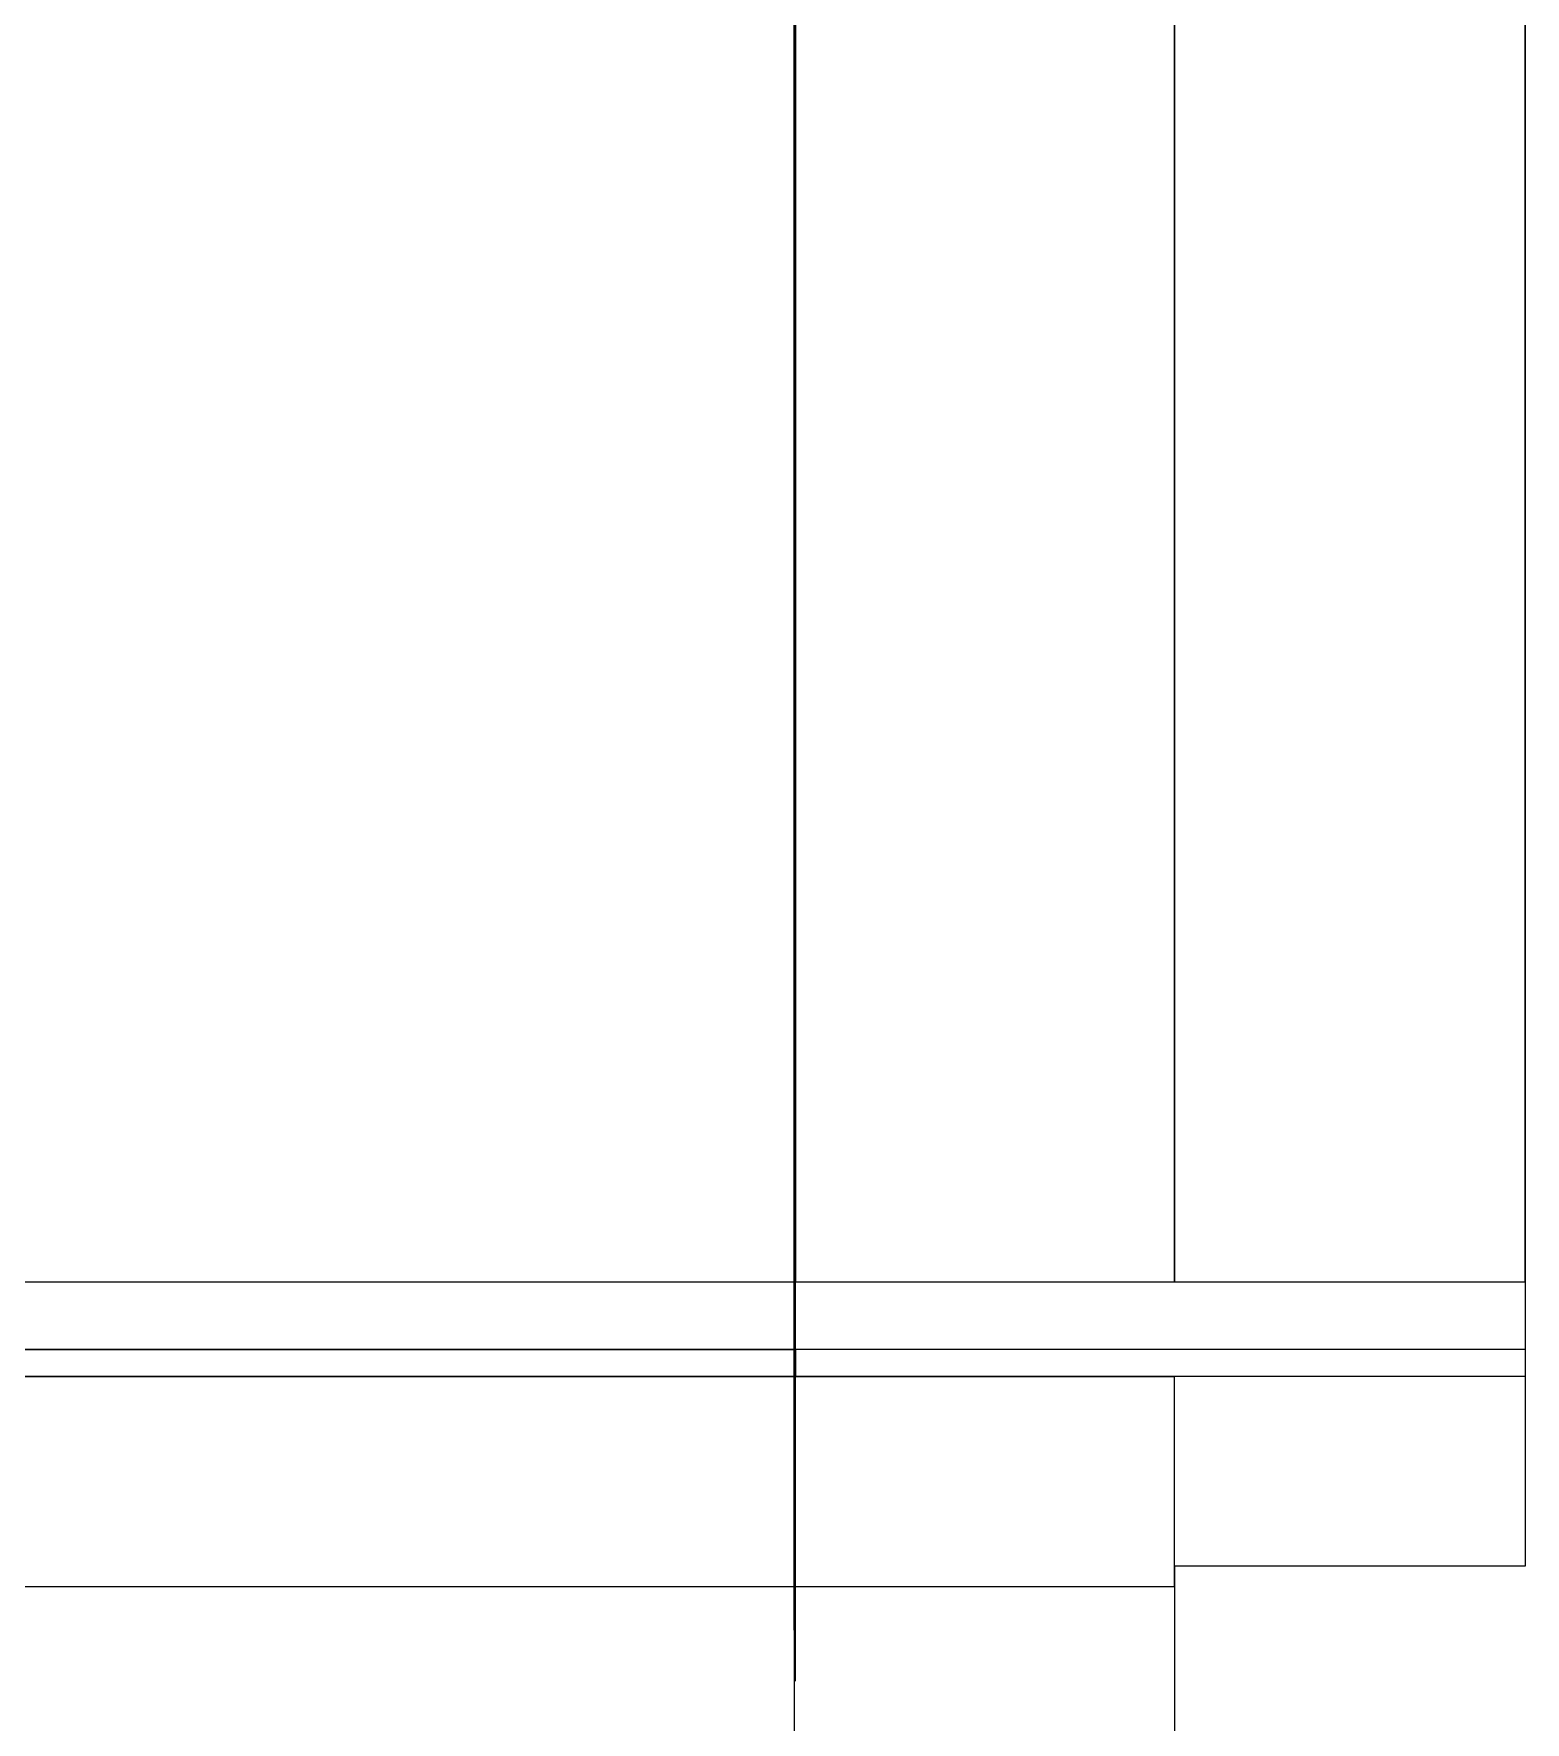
# Model space of a CAD drawing. Header units: metres. Extents: x -127 to 754, y 0 to 641.
# Drawn here: x 643.8 to 754, y 115.5 to 240.2 of the extents above; entities that cross this region are included whole.
import ezdxf

# ---------------------------------------------------------------- set-up
doc = ezdxf.new("R2010")
doc.units = ezdxf.units.M

msp = doc.modelspace()

# ---------------------------------------------------------------- linework, layer by layer
for p, q in [((754, 148, -546.06), (754, 271.97, -546.06)), ((754, 148, -626.06), (754, 271.97, -626.06)), ((754, 148, -547.06), (754, 270.97, -547.06)), ((754, 148, -625.06), (754, 270.97, -625.06)), ((754, 148, -550.06), (754, 268, -550.06)), ((754, 268, -586.02), (754, 148, -586.02)), ((754, 148, -622.06), (754, 268, -622.06)), ((754, 266.5, -584.51), (754, 149.5, -584.51)), ((754, 149.5, -551.56), (754, 266.5, -551.56)), ((754, 266.5, -587.52), (754, 149.5, -587.52)), ((754, 149.5, -620.56), (754, 266.5, -620.56)), ((754, 153.5, -555.56), (754, 262.5, -555.56)), ((754, 262.5, -580.51), (754, 184.08, -580.51)), ((754, 153.5, -616.56), (754, 262.5, -616.56)), ((754, 262.5, -591.52), (754, 184.08, -591.52)), ((754, 261.5, -568.04), (754, 154.5, -568.04)), ((754, 261.5, -604.04), (754, 154.5, -604.04)), ((754, 154.5, -556.56), (754, 261.5, -556.56)), ((754, 261.5, -579.51), (754, 183.58, -579.51)), ((754, 154.5, -615.56), (754, 261.5, -615.56)), ((754, 261.5, -592.52), (754, 183.58, -592.52)), ((700, 148, -101.02), (700, 248, -101.02)), ((700, 248, -91.02), (700, 148, -91.02)), ((700, 248, -99.02), (700, 148, -99.02)), ((700, 248, -107.02), (700, 148, -107.02)), ((700.03, 248, -231.02), (700.03, 148, -231.02)), ((700.03, 248, -239.02), (700.03, 148, -239.02)), ((700.06, 248, -363.02), (700.06, 148, -363.02)), ((700.06, 248, -371.02), (700.06, 148, -371.02)), ((700.09, 148, -501.02), (700.09, 248, -501.02)), ((700.09, 248, -495.02), (700.09, 148, -495.02)), ((700.09, 248, -503.02), (700.09, 148, -503.02)), ((728.09, 148, -507.52), (728.09, 248, -507.52)), ((728.09, 248, -515.52), (728.09, 148, -515.52)), ((728.09, 248, -656.51), (728.09, 148, -656.51)), ((728.09, 248, -517.52), (728.09, 148, -517.52)), ((728.09, 248, -654.51), (728.09, 148, -654.51)), ((754, 248, -534.06), (754, 148, -534.06)), ((754, 248, -536.06), (754, 148, -536.06)), ((754, 248, -544.06), (754, 142, -544.06)), ((754, 148, -544.06), (754, 248, -544.06)), ((754, 248, -628.06), (754, 142, -628.06)), ((754, 148, -628.06), (754, 248, -628.06)), ((754, 248, -636.06), (754, 148, -636.06)), ((754, 248, -638.06), (754, 148, -638.06)), ((700, 245.5, -109.02), (700, 119.5, -109.02)), ((700.03, 118.5, -229.02), (700.03, 245.5, -229.02)), ((700.03, 245.5, -241.02), (700.03, 118.5, -241.02)), ((700.06, 118.5, -361.02), (700.06, 245.5, -361.02)), ((700.06, 245.5, -373.02), (700.06, 118.5, -373.02)), ((700.09, 119.5, -493.02), (700.09, 245.5, -493.02)), ((700, 243.5, -111.02), (700, 119.5, -111.02)), ((700.03, 118.5, -227.02), (700.03, 243.5, -227.02)), ((700.03, 243.5, -243.02), (700.03, 118.5, -243.02)), ((700.06, 118.5, -359.02), (700.06, 243.5, -359.02)), ((700.06, 243.5, -375.02), (700.06, 118.5, -375.02)), ((700.09, 119.5, -491.02), (700.09, 243.5, -491.02)), ((700, 242.5, -112.02), (700, 119.5, -112.02)), ((700.03, 118.5, -226.02), (700.03, 242.5, -226.02)), ((700.03, 242.5, -244.02), (700.03, 118.5, -244.02)), ((700.06, 118.5, -358.02), (700.06, 242.5, -358.02)), ((700.06, 242.5, -376.02), (700.06, 118.5, -376.02)), ((700.09, 119.5, -490.02), (700.09, 242.5, -490.02)), ((700.03, 239.5, -223.02), (700, 239.5, -115.02)), ((700, 239.5, -115.02), (700, 119.5, -115.02)), ((700.03, 118.5, -223.02), (700.03, 239.5, -223.02)), ((700.06, 239.5, -355.02), (700.03, 239.5, -247.02)), ((700.03, 239.5, -247.02), (700.03, 118.5, -247.02)), ((700.06, 118.5, -355.02), (700.06, 239.5, -355.02)), ((700.09, 239.5, -487.02), (700.06, 239.5, -379.02)), ((700.06, 239.5, -379.02), (700.06, 118.5, -379.02)), ((700.09, 119.5, -487.02), (700.09, 239.5, -487.02)), ((700.03, 237.75, -221.27), (700, 237.75, -116.77)), ((700, 237.75, -116.77), (700, 119.5, -116.77)), ((700.03, 237.25, -220.77), (700, 237.25, -117.27)), ((700, 237.25, -117.27), (700, 119.5, -117.27)), ((700.03, 119.5, -221.27), (700.03, 237.75, -221.27)), ((700.06, 237.75, -353.27), (700.03, 237.75, -248.77)), ((700.03, 237.75, -248.77), (700.03, 119.5, -248.77)), ((700.03, 119.5, -220.77), (700.03, 237.25, -220.77)), ((700.06, 237.25, -352.77), (700.03, 237.25, -249.27)), ((700.03, 237.25, -249.27), (700.03, 119.5, -249.27)), ((700.06, 119.5, -353.27), (700.06, 237.75, -353.27)), ((700.09, 237.75, -485.27), (700.06, 237.75, -380.77)), ((700.06, 237.75, -380.77), (700.06, 119.5, -380.77)), ((700.06, 119.5, -352.77), (700.06, 237.25, -352.77)), ((700.09, 237.25, -484.77), (700.06, 237.25, -381.27)), ((700.06, 237.25, -381.27), (700.06, 119.5, -381.27)), ((700.09, 119.5, -485.27), (700.09, 237.75, -485.27)), ((700.09, 119.5, -484.77), (700.09, 237.25, -484.77)), ((700.01, 235.25, -141.02), (700, 235.25, -119.27)), ((700.01, 218.33, -141.02), (700.01, 235.25, -141.02)), ((700.02, 235.25, -168.02), (700.01, 235.25, -143.02)), ((700.02, 218.33, -168.02), (700.02, 235.25, -168.02)), ((700.02, 218.33, -170.02), (700.02, 235.25, -170.02)), ((700.02, 235.25, -170.02), (700.02, 235.25, -195.02)), ((700.02, 218.33, -197.02), (700.02, 235.25, -197.02)), ((700.02, 235.25, -197.02), (700.03, 235.25, -218.77)), ((700.04, 235.25, -273.02), (700.03, 235.25, -251.27)), ((700.04, 218.33, -273.02), (700.04, 235.25, -273.02)), ((700.05, 235.25, -300.02), (700.04, 235.25, -275.02)), ((700.05, 218.33, -300.02), (700.05, 235.25, -300.02)), ((700.05, 218.33, -302.02), (700.05, 235.25, -302.02)), ((700.05, 235.25, -302.02), (700.05, 235.25, -327.02)), ((700.05, 218.33, -329.02), (700.05, 235.25, -329.02)), ((700.05, 235.25, -329.02), (700.06, 235.25, -350.77)), ((700.07, 235.25, -405.02), (700.06, 235.25, -383.27)), ((700.07, 218.33, -405.02), (700.07, 235.25, -405.02)), ((700.08, 235.25, -432.02), (700.07, 235.25, -407.02)), ((700.08, 218.33, -432.02), (700.08, 235.25, -432.02)), ((700.08, 218.33, -434.02), (700.08, 235.25, -434.02)), ((700.08, 235.25, -434.02), (700.08, 235.25, -459.02)), ((700.08, 218.33, -461.02), (700.08, 235.25, -461.02)), ((700.08, 235.25, -461.02), (700.09, 235.25, -482.77)), ((700.01, 234.5, -140.27), (700, 234.5, -120.02)), ((700.01, 219.08, -140.27), (700.01, 234.5, -140.27)), ((700.02, 234.5, -167.27), (700.01, 234.5, -143.77)), ((700.02, 219.08, -167.27), (700.02, 234.5, -167.27)), ((700.02, 219.08, -170.77), (700.02, 234.5, -170.77)), ((700.02, 234.5, -170.77), (700.02, 234.5, -194.27)), ((700.02, 219.08, -197.77), (700.02, 234.5, -197.77)), ((700.02, 234.5, -197.77), (700.03, 234.5, -218.02)), ((700.04, 234.5, -272.27), (700.03, 234.5, -252.02)), ((700.04, 219.08, -272.27), (700.04, 234.5, -272.27)), ((700.05, 234.5, -299.27), (700.04, 234.5, -275.77)), ((700.05, 219.08, -299.27), (700.05, 234.5, -299.27)), ((700.05, 219.08, -302.77), (700.05, 234.5, -302.77)), ((700.05, 234.5, -302.77), (700.05, 234.5, -326.27)), ((700.05, 219.08, -329.77), (700.05, 234.5, -329.77)), ((700.05, 234.5, -329.77), (700.06, 234.5, -350.02)), ((700.07, 219.08, -404.27), (700.07, 234.5, -404.27)), ((700.07, 234.5, -404.27), (700.07, 234.5, -384.02)), ((700.08, 234.5, -431.27), (700.07, 234.5, -407.77)), ((700.08, 219.08, -431.27), (700.08, 234.5, -431.27)), ((700.08, 219.08, -434.77), (700.08, 234.5, -434.77)), ((700.08, 234.5, -434.77), (700.08, 234.5, -458.27)), ((700.08, 219.08, -461.77), (700.08, 234.5, -461.77)), ((700.08, 234.5, -461.77), (700.09, 234.5, -482.02)), ((754, 230.5, -556.56), (754, 230.5, -579.51)), ((754, 230.5, -592.56), (754, 230.5, -615.51)), ((700, 219.08, -120.02), (700.01, 219.08, -140.27)), ((700.01, 219.08, -143.77), (700.02, 219.08, -167.27)), ((700.02, 219.08, -194.27), (700.02, 219.08, -170.77)), ((700.03, 219.08, -218.02), (700.02, 219.08, -197.77)), ((700.03, 219.08, -252.02), (700.04, 219.08, -272.27)), ((700.04, 219.08, -275.77), (700.05, 219.08, -299.27)), ((700.05, 219.08, -326.27), (700.05, 219.08, -302.77)), ((700.06, 219.08, -350.02), (700.05, 219.08, -329.77)), ((700.07, 219.08, -384.02), (700.07, 219.08, -404.27)), ((700.07, 219.08, -407.77), (700.08, 219.08, -431.27)), ((700.08, 219.08, -458.27), (700.08, 219.08, -434.77)), ((700.09, 219.08, -482.02), (700.08, 219.08, -461.77)), ((700, 218.33, -119.27), (700.01, 218.33, -141.02)), ((700, 217.1, -116.77), (700.03, 217.1, -221.27)), ((700.01, 218.33, -143.02), (700.02, 218.33, -168.02)), ((700.02, 218.33, -195.02), (700.02, 218.33, -170.02)), ((700.03, 218.33, -218.77), (700.02, 218.33, -197.02)), ((700.03, 218.33, -251.27), (700.04, 218.33, -273.02)), ((700.03, 217.1, -248.77), (700.06, 217.1, -353.27)), ((700.04, 218.33, -275.02), (700.05, 218.33, -300.02)), ((700.05, 218.33, -327.02), (700.05, 218.33, -302.02)), ((700.06, 218.33, -350.77), (700.05, 218.33, -329.02)), ((700.06, 218.33, -383.27), (700.07, 218.33, -405.02)), ((700.06, 217.1, -380.77), (700.09, 217.1, -485.27)), ((700.07, 218.33, -407.02), (700.08, 218.33, -432.02)), ((700.08, 218.33, -459.02), (700.08, 218.33, -434.02)), ((700.09, 218.33, -482.77), (700.08, 218.33, -461.02)), ((700.01, 216.33, -141.02), (700, 216.33, -119.27)), ((700.01, 121.5, -141.02), (700.01, 216.33, -141.02)), ((700.01, 121.5, -143.02), (700.01, 216.33, -143.02)), ((700.01, 216.33, -143.02), (700.02, 216.33, -168.02)), ((700.02, 121.5, -195.02), (700.02, 216.33, -195.02)), ((700.02, 216.33, -195.02), (700.02, 216.33, -170.02)), ((700.02, 121.5, -197.02), (700.02, 216.33, -197.02)), ((700.02, 216.33, -197.02), (700.03, 216.33, -218.77)), ((700.04, 216.33, -273.02), (700.03, 216.33, -251.27)), ((700.04, 121.5, -273.02), (700.04, 216.33, -273.02)), ((700.04, 121.5, -275.02), (700.04, 216.33, -275.02)), ((700.04, 216.33, -275.02), (700.05, 216.33, -300.02)), ((700.05, 121.5, -327.02), (700.05, 216.33, -327.02)), ((700.05, 216.33, -327.02), (700.05, 216.33, -302.02)), ((700.05, 121.5, -329.02), (700.05, 216.33, -329.02)), ((700.05, 216.33, -329.02), (700.06, 216.33, -350.77)), ((700.07, 216.33, -405.02), (700.06, 216.33, -383.27)), ((700.07, 121.5, -405.02), (700.07, 216.33, -405.02)), ((700.07, 121.5, -407.02), (700.07, 216.33, -407.02)), ((700.07, 216.33, -407.02), (700.08, 216.33, -432.02)), ((700.08, 121.5, -459.02), (700.08, 216.33, -459.02)), ((700.08, 216.33, -459.02), (700.08, 216.33, -434.02)), ((700.08, 121.5, -461.02), (700.08, 216.33, -461.02)), ((700.08, 216.33, -461.02), (700.09, 216.33, -482.77)), ((700, 122.25, -120.02), (700, 215.58, -120.02)), ((700, 215.58, -120.02), (700.01, 215.58, -140.27)), ((700.01, 122.25, -143.77), (700.01, 215.58, -143.77)), ((700.01, 215.58, -143.77), (700.02, 215.58, -167.27)), ((700.02, 122.25, -194.27), (700.02, 215.58, -194.27)), ((700.02, 215.58, -194.27), (700.02, 215.58, -170.77)), ((700.03, 215.58, -218.02), (700.02, 215.58, -197.77)), ((700.03, 122.25, -218.02), (700.03, 215.58, -218.02)), ((700.03, 122.25, -252.02), (700.03, 215.58, -252.02)), ((700.03, 215.58, -252.02), (700.04, 215.58, -272.27)), ((700.04, 122.25, -275.77), (700.04, 215.58, -275.77)), ((700.04, 215.58, -275.77), (700.05, 215.58, -299.27)), ((700.05, 122.25, -326.27), (700.05, 215.58, -326.27)), ((700.05, 215.58, -326.27), (700.05, 215.58, -302.77)), ((700.06, 215.58, -350.02), (700.05, 215.58, -329.77)), ((700.06, 122.25, -350.02), (700.06, 215.58, -350.02)), ((700.07, 122.25, -384.02), (700.07, 215.58, -384.02)), ((700.07, 215.58, -384.02), (700.07, 215.58, -404.27)), ((700.07, 122.25, -407.77), (700.07, 215.58, -407.77)), ((700.07, 215.58, -407.77), (700.08, 215.58, -431.27)), ((700.08, 122.25, -458.27), (700.08, 215.58, -458.27)), ((700.08, 215.58, -458.27), (700.08, 215.58, -434.77)), ((700.09, 215.58, -482.02), (700.08, 215.58, -461.77)), ((700.09, 122.25, -482.02), (700.09, 215.58, -482.02)), ((754, 215, -556.56), (754, 215, -579.51)), ((754, 215, -592.56), (754, 215, -615.51)), ((754, 199.5, -556.56), (754, 199.5, -579.51)), ((754, 199.5, -592.56), (754, 199.5, -615.51)), ((754, 190.5, -581.01), (754, 191, -581.51)), ((754, 191, -583.51), (754, 190.5, -584.01)), ((754, 191, -588.52), (754, 190.5, -588.02)), ((754, 190.5, -591.02), (754, 191, -590.52)), ((754, 190.5, -581.26), (754, 190.75, -581.51)), ((754, 190.75, -583.51), (754, 190.5, -583.76)), ((754, 190.75, -588.52), (754, 190.5, -588.27)), ((754, 190.5, -590.77), (754, 190.75, -590.52)), ((754, 184.34, -581.01), (754, 190.5, -581.01)), ((754, 184.44, -581.26), (754, 190.5, -581.26)), ((754, 190.5, -584.01), (754, 179.5, -584.01)), ((754, 190.5, -583.76), (754, 179.5, -583.76)), ((754, 190.5, -588.02), (754, 179.5, -588.02)), ((754, 190.5, -588.27), (754, 179.5, -588.27)), ((754, 184.34, -591.02), (754, 190.5, -591.02)), ((754, 184.44, -590.77), (754, 190.5, -590.77)), ((700, 184.47, -116.77), (700.03, 184.47, -221.27)), ((700.03, 184.47, -248.77), (700.06, 184.47, -353.27)), ((700.06, 184.47, -380.77), (700.09, 184.47, -485.27)), ((754, 184, -556.56), (754, 184, -579.51)), ((754, 184, -592.56), (754, 184, -615.51)), ((754, 179.5, -581.26), (754, 183.5, -581.26)), ((754, 179.5, -590.77), (754, 183.5, -590.77)), ((754, 179.5, -581.01), (754, 183.46, -581.01)), ((754, 179.5, -591.02), (754, 183.46, -591.02)), ((754, 183.32, -580.51), (754, 153.5, -580.51)), ((754, 183.32, -591.52), (754, 153.5, -591.52)), ((754, 183, -579.51), (754, 154.5, -579.51)), ((754, 183, -592.52), (754, 154.5, -592.52)), ((754, 179, -581.51), (754, 179.5, -581.01)), ((754, 179.25, -581.51), (754, 179.5, -581.26)), ((754, 179.5, -584.01), (754, 179, -583.51)), ((754, 179.5, -583.76), (754, 179.25, -583.51)), ((754, 179.5, -588.02), (754, 179, -588.52)), ((754, 179.5, -588.27), (754, 179.25, -588.52)), ((754, 179, -590.52), (754, 179.5, -591.02)), ((754, 179.25, -590.52), (754, 179.5, -590.77)), ((754, 168.5, -556.56), (754, 168.5, -579.51)), ((754, 168.5, -592.56), (754, 168.5, -615.51)), ((754, 154.5, -579.51), (754, 154.5, -556.56)), ((754, 154.5, -592.52), (754, 154.5, -615.56)), ((754, 153.5, -580.51), (754, 153.5, -555.56)), ((754, 153.5, -591.52), (754, 153.5, -616.56)), ((700, 153.36, -116.77), (700.03, 153.36, -221.27)), ((700.03, 153.36, -248.77), (700.06, 153.36, -353.27)), ((700.06, 153.36, -380.77), (700.09, 153.36, -485.27)), ((754, 149.5, -584.51), (754, 149.5, -551.56)), ((754, 149.5, -587.52), (754, 149.5, -620.56)), ((127.4, 148, -73.02), (700, 148, -109.02)), ((127.4, 148, -89.52), (700, 148, -91.02)), ((638.09, 148, -666.02), (754, 148, -585.66)), ((700.01, 147.11, -163.3), (700.01, 148.33, -163.3)), ((700.01, 147.11, -163.8), (700.01, 148.33, -163.8)), ((700.01, 147.97, -162.53), (700.01, 146.85, -162.53)), ((700.01, 147.94, -164.55), (700.01, 146.87, -164.55)), ((700.02, 147.11, -174.23), (700.02, 148.33, -174.23)), ((700.02, 147.11, -174.73), (700.02, 148.33, -174.73)), ((700.02, 147.97, -175.51), (700.02, 146.85, -175.51)), ((700.02, 147.94, -173.49), (700.02, 146.87, -173.49)), ((700.03, 148, -229.02), (700.03, 148, -241.02)), ((700.04, 147.11, -295.3), (700.04, 148.33, -295.3)), ((700.04, 147.11, -295.8), (700.04, 148.33, -295.8)), ((700.04, 147.97, -294.53), (700.04, 146.85, -294.53)), ((700.04, 147.94, -296.55), (700.04, 146.87, -296.55)), ((700.05, 147.11, -306.23), (700.05, 148.33, -306.23)), ((700.05, 147.11, -306.73), (700.05, 148.33, -306.73)), ((700.05, 147.97, -307.51), (700.05, 146.85, -307.51)), ((700.05, 147.94, -305.49), (700.05, 146.87, -305.49)), ((700.06, 148, -361.02), (700.06, 148, -373.02)), ((700.07, 147.97, -426.52), (700.07, 146.85, -426.52)), ((700.08, 147.11, -427.3), (700.08, 148.33, -427.3)), ((700.08, 147.11, -427.8), (700.08, 148.33, -427.8)), ((700.08, 147.11, -438.23), (700.08, 148.33, -438.23)), ((700.08, 147.11, -438.73), (700.08, 148.33, -438.73)), ((700.08, 147.97, -439.51), (700.08, 146.85, -439.51)), ((700.08, 147.94, -428.54), (700.08, 146.87, -428.54)), ((700.08, 147.94, -437.49), (700.08, 146.87, -437.49)), ((700.09, 148, -493.02), (700.09, 148, -506.02)), ((700.09, 143, -506.02), (700.09, 148, -506.02)), ((700.09, 148, -506.02), (754, 148, -585.66)), ((754, 148, -628.06), (754, 148, -544.06)), ((754, 148, -586.01), (754, 148, -550.06)), ((754, 148, -586.02), (754, 148, -622.06)), ((700.01, 145.13, -163.3), (700.01, 146.61, -163.3)), ((700.01, 145.13, -163.8), (700.01, 146.61, -163.8)), ((700.02, 145.13, -174.23), (700.02, 146.61, -174.23)), ((700.02, 145.13, -174.73), (700.02, 146.61, -174.73)), ((700.04, 145.13, -295.3), (700.04, 146.61, -295.3)), ((700.04, 145.13, -295.8), (700.04, 146.61, -295.8)), ((700.05, 145.13, -306.23), (700.05, 146.61, -306.23)), ((700.05, 145.13, -306.73), (700.05, 146.61, -306.73)), ((700.08, 145.13, -427.3), (700.08, 146.61, -427.3)), ((700.08, 145.13, -427.8), (700.08, 146.61, -427.8)), ((700.08, 145.13, -438.23), (700.08, 146.61, -438.23)), ((700.08, 145.13, -438.73), (700.08, 146.61, -438.73)), ((127.4, 143, -71.98), (700, 143, -109.02)), ((754, 143, -586.02), (421.5, 143, -976.35)), ((700.03, 143, -229.02), (700.03, 143, -241.02)), ((700.06, 143, -361.02), (700.06, 143, -373.02)), ((700.09, 143, -493.02), (700.09, 143, -506.48)), ((754, 143, -586.02), (700.09, 143, -506.02)), ((700.09, 143, -506.48), (700.09, 141, -506.48)), ((700.09, 143, -506.48), (700.09, 143, -506.02)), ((127.4, 141, -73.02), (700, 141, -109.02)), ((700, 141, -91.02), (127.4, 141, -89.98)), ((754, 141, -586.02), (452, 141, -768.14)), ((700, 141, -91.02), (700, 125.5, -91.02)), ((700.03, 141, -229.02), (700.03, 141, -241.02)), ((700.06, 141, -361.02), (700.06, 141, -373.02)), ((700.09, 141, -493.02), (728.09, 141, -507.52)), ((754, 141, -586.02), (700.09, 141, -506.48)), ((728.09, 125.5, -507.52), (728.09, 141, -507.52)), ((754, 142, -632.06), (754, 142, -540.06)), ((754, 142, -540.06), (754, 136, -540.06)), ((754, 142, -632.06), (754, 136, -632.06)), ((754, 136, -542.06), (754, 134.5, -542.06)), ((754, 136, -540.06), (754, 136, -632.06)), ((754, 136, -630.06), (754, 134.5, -630.06)), ((754, 134.5, -630.06), (754, 134.5, -542.06)), ((754, 134.5, -542.06), (754, 134.5, -528.06)), ((754, 134.5, -528.06), (754, 128.5, -528.06)), ((754, 134.5, -630.06), (754, 134.5, -644.06)), ((754, 134.5, -644.06), (754, 128.5, -644.06)), ((754, 128.5, -530.06), (754, 127, -530.06)), ((754, 128.5, -528.06), (754, 128.5, -644.06)), ((754, 128.5, -642.06), (754, 127, -642.06)), ((754, 127, -530.06), (728.09, 127, -516.06)), ((728.09, 127, -516.06), (728.09, 121, -516.06)), ((754, 127, -642.06), (728.09, 127, -656.06)), ((728.09, 127, -656.06), (728.09, 121, -656.06)), ((754, 127, -642.06), (754, 127, -530.06)), ((127.4, 125.5, -74.02), (700, 125.5, -109.02)), ((452, 125.5, -767.1), (728.09, 125.5, -656.06)), ((700, 125.5, -91.02), (700, 125.5, -92.02)), ((700, 125.5, -92.02), (700, 119.5, -92.02)), ((700.03, 125.5, -229.02), (700.03, 125.5, -241.02)), ((700.06, 125.5, -361.02), (700.06, 125.5, -373.02)), ((700.09, 125.5, -493.02), (728.09, 125.5, -508.52)), ((728.09, 125.5, -507.52), (728.09, 125.5, -516.06)), ((728.09, 125.5, -508.52), (728.09, 119.5, -508.52)), ((728.09, 125.5, -663.52), (728.09, 119.5, -663.52)), ((700.01, 122.25, -140.27), (700, 122.25, -120.02)), ((700, 121.5, -119.27), (700.01, 121.5, -141.02)), ((700.02, 122.25, -167.27), (700.01, 122.25, -143.77)), ((700.02, 121.5, -168.02), (700.01, 121.5, -143.02)), ((700.02, 122.25, -170.77), (700.02, 122.25, -194.27)), ((700.02, 122.25, -197.77), (700.03, 122.25, -218.02)), ((700.02, 121.5, -170.02), (700.02, 121.5, -195.02)), ((700.03, 121.5, -218.77), (700.02, 121.5, -197.02)), ((700.04, 122.25, -272.27), (700.03, 122.25, -252.02)), ((700.03, 121.5, -251.27), (700.04, 121.5, -273.02)), ((700.05, 122.25, -299.27), (700.04, 122.25, -275.77)), ((700.05, 121.5, -300.02), (700.04, 121.5, -275.02)), ((700.05, 122.25, -302.77), (700.05, 122.25, -326.27)), ((700.05, 122.25, -329.77), (700.06, 122.25, -350.02)), ((700.05, 121.5, -302.02), (700.05, 121.5, -327.02)), ((700.06, 121.5, -350.77), (700.05, 121.5, -329.02)), ((700.06, 121.5, -383.27), (700.07, 121.5, -405.02)), ((700.07, 122.25, -404.27), (700.07, 122.25, -384.02)), ((700.08, 122.25, -431.27), (700.07, 122.25, -407.77)), ((700.08, 121.5, -432.02), (700.07, 121.5, -407.02)), ((700.08, 122.25, -434.77), (700.08, 122.25, -458.27)), ((700.08, 122.25, -461.77), (700.09, 122.25, -482.02)), ((700.08, 121.5, -434.02), (700.08, 121.5, -459.02)), ((700.09, 121.5, -482.77), (700.08, 121.5, -461.02)), ((728.09, 121, -516.06), (728.09, 121, -656.06)), ((728.09, 121, -518.06), (728.09, 119.5, -518.06)), ((728.09, 121, -654.06), (728.09, 119.5, -654.06)), ((700, 119.5, -92.02), (700, 8, -92.02)), ((728.09, 119.5, -508.52), (728.09, 8, -508.52)), ((728.09, 119.5, -663.52), (728.09, 8, -663.52))]:
    msp.add_line(p, q)

doc.saveas('drawing.dxf')
